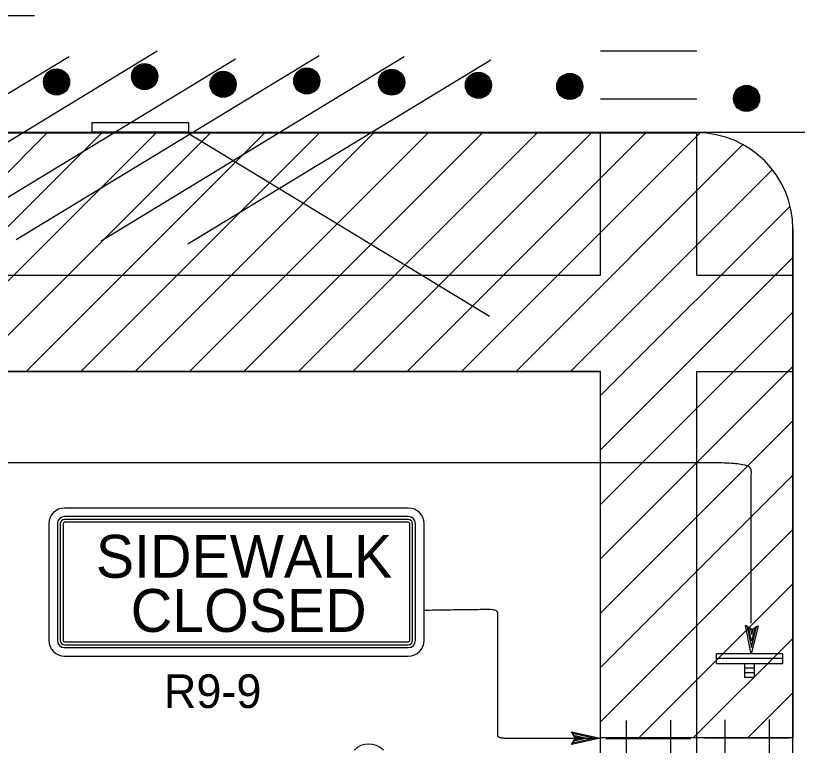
# Model space of a CAD drawing. Extents: x -893 to 867, y -474 to 712.
# Drawn here: x -112.5 to 50, y -3.1 to 148.7 of the extents above; entities that cross this region are included whole.
import ezdxf

# ---------------------------------------------------------------- set-up
doc = ezdxf.new("R2010")
doc.units = 0
for name, color, linetype in [('tcd_PVMT-MARKER', 7, 'Continuous'), ('temp_BARRICADES', 7, 'Continuous'), ('temp_TRAFFIC-CONES', 7, 'Continuous'), ('temp_TRAFFIC-CONTROL', 7, 'Continuous'), ('temp_TRAFFIC-CONTROL-anno', 7, 'Continuous')]:
    doc.layers.add(name, color=color, linetype=linetype)

msp = doc.modelspace()

# ---------------------------------------------------------------- linework, layer by layer
at = {"layer": 'tcd_PVMT-MARKER'}
for p, q in [((-101.43, 140.18), (-164.43, 101.87)), ((-83.12, 141.3), (-146.13, 102.99)), ((-49.4, 140.39), (-112.41, 102.08)), ((-31.76, 140.12), (-94.77, 101.81)), ((29.08, 141.32), (9.08, 141.32)), ((-66.8, 139.7), (-129.81, 101.39)), ((-13.71, 139.49), (-76.72, 101.18)), ((29.08, 131.32), (9.08, 131.32)), ((-308.25, 124.49), (-76.99, 124.49)), ((-272.52, 124.49), (-102.52, 124.49)), ((-144.27, 74.73), (-94.64, 124.36)), ((-138.57, 124.36), (29.08, 124.36)), ((-132.96, 74.73), (-83.33, 124.36)), ((-123.52, 106.79), (-105.96, 124.36)), ((-121.64, 74.73), (-72.02, 124.36)), ((-110.33, 74.73), (-60.7, 124.36)), ((-99.01, 74.73), (-49.39, 124.36)), ((-87.7, 74.73), (-38.08, 124.36)), ((-76.99, 124.49), (-13.98, 86.18)), ((-76.78, 124.51), (154.48, 124.51)), ((-76.39, 74.73), (-26.76, 124.36)), ((-65.07, 74.73), (-15.45, 124.36)), ((-53.76, 74.73), (-4.13, 124.36)), ((-42.45, 74.73), (7.18, 124.36)), ((-31.13, 74.73), (18.49, 124.36)), ((-19.82, 74.73), (29.79, 124.35)), ((9.08, 94.73), (9.08, 124.36)), ((29.08, 94.73), (29.08, 124.36)), ((-8.5, 74.73), (38.67, 121.91)), ((2.81, 74.73), (44.8, 116.72)), ((9.08, 69.69), (48.51, 109.12)), ((49.08, -110.49), (49.08, 104.36)), ((49.08, 104.36), (49.08, -1.53)), ((9.08, 58.38), (49.08, 98.38)), ((-138.57, 94.73), (9.08, 94.73)), ((29.08, 94.73), (49.08, 94.73)), ((29.08, 94.73), (49.08, 94.73)), ((9.08, 47.06), (49.08, 87.06)), ((9.08, 35.75), (49.08, 75.75)), ((-464.11, 74.73), (9.08, 74.73)), ((9.08, 74.73), (-308.57, 74.73)), ((9.08, -97.63), (9.08, 74.73)), ((9.08, -1.53), (9.08, 74.73)), ((29.08, -98.8), (29.08, 74.73)), ((29.08, 74.73), (49.08, 74.73)), ((29.08, 74.73), (49.08, 74.73)), ((9.08, 24.44), (49.08, 64.44)), ((9.08, 13.12), (49.08, 53.12)), ((9.08, 1.81), (49.08, 41.81)), ((17.06, -1.53), (49.08, 30.5)), ((28.37, -1.53), (49.08, 19.18)), ((39.68, -1.53), (49.08, 7.87)), ((49.08, -1.53), (9.08, -1.53))]:
    msp.add_line(p, q, dxfattribs=at)
msp.add_lwpolyline([(-96.62, 126.49), (-76.62, 126.49), (-76.62, 124.49), (-96.62, 124.49)], close=True, dxfattribs=at)
msp.add_arc((29.08, 104.36), 20, 0, 90, dxfattribs=at)
at = {"layer": 'temp_BARRICADES'}
for p, q in [((14.42, 2.11), (14.42, -5.49)), ((23.59, 2.2), (23.59, -5.4)), ((34.94, 2.26), (34.94, -5.34)), ((44.11, 2.34), (44.11, -5.26)), ((48.28, -1.54), (30.69, -1.54)), ((27.76, -1.69), (10.17, -1.69))]:
    msp.add_line(p, q, dxfattribs=at)
at = {"layer": 'temp_TRAFFIC-CONES'}
msp.add_line((-348.69, 148.73), (-108.64, 148.73), dxfattribs=at)
for centre, radius in [((-85.72, 136.05), 2.72), ((-85.72, 136.05), 2.62), ((-85.72, 136.05), 2.56), ((-85.72, 136.05), 2.47), ((-85.72, 136.05), 2.4), ((-85.72, 136.05), 2.33), ((-85.72, 136.05), 2.27), ((-85.72, 136.05), 2.21), ((-85.72, 136.05), 2.15), ((-104.03, 134.93), 2.72), ((-104.03, 134.93), 2.62), ((-104.03, 134.93), 2.56), ((-104.03, 134.93), 2.47), ((-104.03, 134.93), 2.4), ((-104.03, 134.93), 2.33), ((-104.03, 134.93), 2.27), ((-104.03, 134.93), 2.21), ((-104.03, 134.93), 2.15), ((-104.03, 134.93), 2.08), ((-104.03, 134.93), 2.02), ((-104.03, 134.93), 1.96), ((-104.03, 134.93), 1.89), ((-104.03, 134.93), 1.82), ((-104.03, 134.93), 1.78), ((-104.03, 134.93), 1.72), ((-104.03, 134.93), 1.67), ((-104.03, 134.93), 1.62), ((-85.72, 136.05), 2.08), ((-85.72, 136.05), 2.02), ((-85.72, 136.05), 1.96), ((-85.72, 136.05), 1.89), ((-85.72, 136.05), 1.82), ((-85.72, 136.05), 1.78), ((-85.72, 136.05), 1.72), ((-85.72, 136.05), 1.67), ((-85.72, 136.05), 1.62), ((-85.72, 136.05), 1.6), ((-85.72, 136.05), 1.55), ((-85.72, 136.05), 1.51), ((-85.72, 136.05), 1.46), ((-85.72, 136.05), 1.4), ((-85.72, 136.05), 1.4), ((-85.72, 136.05), 1.36), ((-85.72, 136.05), 1.31), ((-85.72, 136.05), 1.25), ((-85.72, 136.05), 1.2), ((-85.72, 136.05), 1.12), ((-85.72, 136.05), 1.07), ((-85.72, 136.05), 0.989), ((-85.72, 136.05), 0.95), ((-85.72, 136.05), 0.896), ((-85.72, 136.05), 0.836), ((-85.72, 136.05), 0.744), ((-85.72, 136.05), 0.659), ((-85.72, 136.05), 0.533), ((-85.72, 136.05), 0.533), ((-69.4, 134.45), 2.72), ((-69.4, 134.45), 2.62), ((-69.4, 134.45), 2.56), ((-69.4, 134.45), 2.47), ((-69.4, 134.45), 2.4), ((-69.4, 134.45), 2.33), ((-69.4, 134.45), 2.27), ((-69.4, 134.45), 2.21), ((-69.4, 134.45), 2.15), ((-69.4, 134.45), 2.08), ((-52, 135.14), 2.72), ((-52, 135.14), 2.62), ((-52, 135.14), 2.56), ((-52, 135.14), 2.47), ((-52, 135.14), 2.4), ((-52, 135.14), 2.33), ((-52, 135.14), 2.27), ((-52, 135.14), 2.21), ((-52, 135.14), 2.15), ((-52, 135.14), 2.08), ((-52, 135.14), 2.02), ((-52, 135.14), 1.96), ((-52, 135.14), 1.89), ((-52, 135.14), 1.82), ((-52, 135.14), 1.78), ((-52, 135.14), 1.72), ((-52, 135.14), 1.67), ((-52, 135.14), 1.62), ((-52, 135.14), 1.6), ((-52, 135.14), 1.55), ((-52, 135.14), 1.51), ((-52, 135.14), 1.46), ((-52, 135.14), 1.4), ((-52, 135.14), 1.4), ((-34.36, 134.88), 2.72), ((-34.36, 134.88), 2.62), ((-34.36, 134.88), 2.56), ((-34.36, 134.88), 2.47), ((-34.36, 134.88), 2.4), ((-34.36, 134.88), 2.33), ((-34.36, 134.88), 2.27), ((-34.36, 134.88), 2.21), ((-34.36, 134.88), 2.15), ((-34.36, 134.88), 2.08), ((-34.36, 134.88), 2.02), ((-34.36, 134.88), 1.96), ((-34.36, 134.88), 1.89), ((-34.36, 134.88), 1.82), ((-34.36, 134.88), 1.78), ((-34.36, 134.88), 1.72), ((-34.36, 134.88), 1.67), ((-16.31, 134.24), 2.72), ((-16.31, 134.24), 2.62), ((-16.31, 134.24), 2.56), ((-16.31, 134.24), 2.47), ((-16.31, 134.24), 2.4), ((-16.31, 134.24), 2.33), ((2.68, 133.99), 2.72), ((2.68, 133.99), 2.62), ((2.68, 133.99), 2.56), ((-104.03, 134.93), 1.6), ((-104.03, 134.93), 1.55), ((-104.03, 134.93), 1.51), ((-104.03, 134.93), 1.46), ((-104.03, 134.93), 1.4), ((-104.03, 134.93), 1.4), ((-104.03, 134.93), 1.36), ((-104.03, 134.93), 1.31), ((-104.03, 134.93), 1.25), ((-104.03, 134.93), 1.2), ((-104.03, 134.93), 1.12), ((-104.03, 134.93), 1.07), ((-104.03, 134.93), 0.989), ((-104.03, 134.93), 0.95), ((-104.03, 134.93), 0.896), ((-104.03, 134.93), 0.836), ((-104.03, 134.93), 0.744), ((-104.03, 134.93), 0.659), ((-104.03, 134.93), 0.533), ((-104.03, 134.93), 0.533), ((-104.03, 134.93), 0.419), ((-104.03, 134.93), 0.345), ((-104.03, 134.93), 0.32), ((-104.03, 134.93), 0.32), ((-104.03, 134.93), 0.242), ((-104.03, 134.93), 0.242), ((-104.03, 134.93), 0.196), ((-104.03, 134.93), 0.196), ((-104.03, 134.93), 0.116), ((-104.03, 134.93), 0.116), ((-85.72, 136.05), 0.419), ((-85.72, 136.05), 0.345), ((-85.72, 136.05), 0.32), ((-85.72, 136.05), 0.32), ((-85.72, 136.05), 0.242), ((-85.72, 136.05), 0.242), ((-85.72, 136.05), 0.196), ((-85.72, 136.05), 0.196), ((-85.72, 136.05), 0.116), ((-85.72, 136.05), 0.116), ((-69.4, 134.45), 2.02), ((-69.4, 134.45), 1.96), ((-69.4, 134.45), 1.89), ((-69.4, 134.45), 1.82), ((-69.4, 134.45), 1.78), ((-69.4, 134.45), 1.72), ((-69.4, 134.45), 1.67), ((-69.4, 134.45), 1.62), ((-69.4, 134.45), 1.6), ((-69.4, 134.45), 1.55), ((-69.4, 134.45), 1.51), ((-69.4, 134.45), 1.46), ((-69.4, 134.45), 1.4), ((-69.4, 134.45), 1.4), ((-69.4, 134.45), 1.36), ((-69.4, 134.45), 1.31), ((-69.4, 134.45), 1.25), ((-69.4, 134.45), 1.2), ((-69.4, 134.45), 1.12), ((-69.4, 134.45), 1.07), ((-69.4, 134.45), 0.989), ((-69.4, 134.45), 0.95), ((-69.4, 134.45), 0.896), ((-69.4, 134.45), 0.836), ((-69.4, 134.45), 0.744), ((-69.4, 134.45), 0.659), ((-69.4, 134.45), 0.533), ((-69.4, 134.45), 0.533), ((-52, 135.14), 1.36), ((-52, 135.14), 1.31), ((-52, 135.14), 1.25), ((-52, 135.14), 1.2), ((-52, 135.14), 1.12), ((-52, 135.14), 1.07), ((-52, 135.14), 0.989), ((-52, 135.14), 0.95), ((-52, 135.14), 0.896), ((-52, 135.14), 0.836), ((-52, 135.14), 0.744), ((-52, 135.14), 0.659), ((-52, 135.14), 0.533), ((-52, 135.14), 0.533), ((-52, 135.14), 0.419), ((-52, 135.14), 0.345), ((-52, 135.14), 0.32), ((-52, 135.14), 0.32), ((-52, 135.14), 0.242), ((-52, 135.14), 0.242), ((-52, 135.14), 0.196), ((-52, 135.14), 0.196), ((-52, 135.14), 0.116), ((-52, 135.14), 0.116), ((-34.36, 134.88), 1.62), ((-34.36, 134.88), 1.6), ((-34.36, 134.88), 1.55), ((-34.36, 134.88), 1.51), ((-34.36, 134.88), 1.46), ((-34.36, 134.88), 1.4), ((-34.36, 134.88), 1.4), ((-34.36, 134.88), 1.36), ((-34.36, 134.88), 1.31), ((-34.36, 134.88), 1.25), ((-34.36, 134.88), 1.2), ((-34.36, 134.88), 1.12), ((-34.36, 134.88), 1.07), ((-34.36, 134.88), 0.989), ((-34.36, 134.88), 0.95), ((-34.36, 134.88), 0.896), ((-34.36, 134.88), 0.836), ((-34.36, 134.88), 0.744), ((-34.36, 134.88), 0.659), ((-34.36, 134.88), 0.533), ((-34.36, 134.88), 0.533), ((-34.36, 134.88), 0.419), ((-34.36, 134.88), 0.345), ((-34.36, 134.88), 0.32), ((-34.36, 134.88), 0.32), ((-34.36, 134.88), 0.242), ((-34.36, 134.88), 0.242), ((-34.36, 134.88), 0.196), ((-34.36, 134.88), 0.196), ((-34.36, 134.88), 0.116), ((-34.36, 134.88), 0.116), ((-16.31, 134.24), 2.27), ((-16.31, 134.24), 2.21), ((-16.31, 134.24), 2.15), ((-16.31, 134.24), 2.08), ((-16.31, 134.24), 2.02), ((-16.31, 134.24), 1.96), ((-16.31, 134.24), 1.89), ((-16.31, 134.24), 1.82), ((-16.31, 134.24), 1.78), ((-16.31, 134.24), 1.72), ((-16.31, 134.24), 1.67), ((-16.31, 134.24), 1.62), ((-16.31, 134.24), 1.6), ((-16.31, 134.24), 1.55), ((-16.31, 134.24), 1.51), ((-16.31, 134.24), 1.46), ((-16.31, 134.24), 1.4), ((-16.31, 134.24), 1.4), ((-16.31, 134.24), 1.36), ((-16.31, 134.24), 1.31), ((-16.31, 134.24), 1.25), ((-16.31, 134.24), 1.2), ((-16.31, 134.24), 1.12), ((-16.31, 134.24), 1.07), ((-16.31, 134.24), 0.989), ((-16.31, 134.24), 0.95), ((-16.31, 134.24), 0.896), ((-16.31, 134.24), 0.836), ((-16.31, 134.24), 0.744), ((2.68, 133.99), 2.47), ((2.68, 133.99), 2.4), ((2.68, 133.99), 2.33), ((2.68, 133.99), 2.27), ((2.68, 133.99), 2.21), ((2.68, 133.99), 2.15), ((2.68, 133.99), 2.08), ((2.68, 133.99), 2.02), ((2.68, 133.99), 1.96), ((2.68, 133.99), 1.89), ((2.68, 133.99), 1.82), ((2.68, 133.99), 1.78), ((2.68, 133.99), 1.72), ((2.68, 133.99), 1.67), ((2.68, 133.99), 1.62), ((2.68, 133.99), 1.6), ((2.68, 133.99), 1.55), ((2.68, 133.99), 1.51), ((2.68, 133.99), 1.46), ((2.68, 133.99), 1.4), ((2.68, 133.99), 1.4), ((2.68, 133.99), 1.36), ((2.68, 133.99), 1.31), ((2.68, 133.99), 1.25), ((2.68, 133.99), 1.2), ((2.68, 133.99), 1.12), ((2.68, 133.99), 1.07), ((2.68, 133.99), 0.989), ((2.68, 133.99), 0.95), ((-69.4, 134.45), 0.419), ((-69.4, 134.45), 0.345), ((-69.4, 134.45), 0.32), ((-69.4, 134.45), 0.32), ((-69.4, 134.45), 0.242), ((-69.4, 134.45), 0.242), ((-69.4, 134.45), 0.196), ((-69.4, 134.45), 0.196), ((-69.4, 134.45), 0.116), ((-69.4, 134.45), 0.116), ((-16.31, 134.24), 0.659), ((-16.31, 134.24), 0.533), ((-16.31, 134.24), 0.533), ((-16.31, 134.24), 0.419), ((-16.31, 134.24), 0.345), ((-16.31, 134.24), 0.32), ((-16.31, 134.24), 0.32), ((-16.31, 134.24), 0.242), ((-16.31, 134.24), 0.242), ((-16.31, 134.24), 0.196), ((-16.31, 134.24), 0.196), ((-16.31, 134.24), 0.116), ((-16.31, 134.24), 0.116), ((2.68, 133.99), 0.896), ((2.68, 133.99), 0.836), ((2.68, 133.99), 0.744), ((2.68, 133.99), 0.659), ((2.68, 133.99), 0.533), ((2.68, 133.99), 0.533), ((2.68, 133.99), 0.419), ((2.68, 133.99), 0.345), ((2.68, 133.99), 0.32), ((2.68, 133.99), 0.32), ((2.68, 133.99), 0.242), ((2.68, 133.99), 0.242), ((2.68, 133.99), 0.196), ((2.68, 133.99), 0.196), ((2.68, 133.99), 0.116), ((2.68, 133.99), 0.116), ((39.44, 131.5), 2.72), ((39.44, 131.5), 2.62), ((39.44, 131.5), 2.56), ((39.44, 131.5), 2.47), ((39.44, 131.5), 2.4), ((39.44, 131.5), 2.33), ((39.44, 131.5), 2.27), ((39.44, 131.5), 2.21), ((39.44, 131.5), 2.15), ((39.44, 131.5), 2.08), ((39.44, 131.5), 2.02), ((39.44, 131.5), 1.96), ((39.44, 131.5), 1.89), ((39.44, 131.5), 1.82), ((39.44, 131.5), 1.78), ((39.44, 131.5), 1.72), ((39.44, 131.5), 1.67), ((39.44, 131.5), 1.62), ((39.44, 131.5), 1.6), ((39.44, 131.5), 1.55), ((39.44, 131.5), 1.51), ((39.44, 131.5), 1.46), ((39.44, 131.5), 1.4), ((39.44, 131.5), 1.4), ((39.44, 131.5), 1.36), ((39.44, 131.5), 1.31), ((39.44, 131.5), 1.25), ((39.44, 131.5), 1.2), ((39.44, 131.5), 1.12), ((39.44, 131.5), 1.07), ((39.44, 131.5), 0.989), ((39.44, 131.5), 0.95), ((39.44, 131.5), 0.896), ((39.44, 131.5), 0.836), ((39.44, 131.5), 0.744), ((39.44, 131.5), 0.659), ((39.44, 131.5), 0.533), ((39.44, 131.5), 0.533), ((39.44, 131.5), 0.419), ((39.44, 131.5), 0.345), ((39.44, 131.5), 0.32), ((39.44, 131.5), 0.32), ((39.44, 131.5), 0.242), ((39.44, 131.5), 0.242), ((39.44, 131.5), 0.196), ((39.44, 131.5), 0.196), ((39.44, 131.5), 0.116), ((39.44, 131.5), 0.116)]:
    msp.add_circle(centre, radius, dxfattribs=at)
at = {"layer": 'temp_TRAFFIC-CONTROL'}
for p, q in [((33.18, 13.99), (33.18, 15.96)), ((46.95, 15.96), (33.18, 15.96)), ((46.95, 14.98), (33.18, 14.98)), ((46.95, 13.99), (46.95, 15.96)), ((33.18, 13.99), (46.95, 13.99)), ((39.08, 13.01), (39.08, 13.99)), ((39.08, 11.04), (39.08, 13.01)), ((41.05, 13.01), (39.08, 13.01)), ((40.07, 13.99), (40.07, 13.99)), ((41.05, 13.99), (41.05, 13.01)), ((41.05, 13.01), (41.05, 11.04)), ((41.05, 12.02), (39.08, 12.02)), ((41.05, 11.04), (39.08, 11.04))]:
    msp.add_line(p, q, dxfattribs=at)
for points in [[(-30.89, 46.3), (-102.36, 46.3)], [(-30.89, 44.52), (-102.36, 44.52)], [(-30.89, 43.92), (-102.36, 43.92)], [(-105.63, 43.03), (-105.63, 18.76)], [(-103.85, 43.03), (-103.85, 18.76)], [(-103.25, 43.03), (-103.25, 18.76)], [(-102.66, 43.03), (-102.66, 18.76)], [(-30.89, 43.33), (-102.36, 43.33)], [(-30.59, 18.76), (-30.59, 43.03)], [(-30, 18.76), (-30, 43.03)], [(-29.4, 18.76), (-29.4, 43.03)], [(-27.62, 18.76), (-27.62, 43.03)], [(-102.36, 18.46), (-30.89, 18.46)], [(-102.36, 17.87), (-30.89, 17.87)], [(-102.36, 17.27), (-30.89, 17.27)], [(-102.36, 15.49), (-30.89, 15.49)]]:
    msp.add_lwpolyline(points, dxfattribs=at)
for centre, radius, start, end in [((-102.36, 43.03), 3.27, 90, 180), ((-30.89, 43.03), 3.27, 0, 90), ((-102.36, 43.03), 1.49, 90, 180), ((-102.36, 43.03), 0.892, 90, 180), ((-30.89, 43.03), 1.49, 0, 90), ((-30.89, 43.03), 0.892, 0, 90), ((-102.36, 43.03), 0.297, 90, 180), ((-102.36, 43.03), 0.297, 90, 180), ((-30.89, 43.03), 0.297, 0, 90), ((-30.89, 43.03), 0.297, 0, 90), ((-102.36, 18.76), 3.27, 180, 270), ((-102.36, 18.76), 1.49, 180, 270), ((-102.36, 18.76), 0.892, 180, 270), ((-102.36, 18.76), 0.297, 180, 270), ((-102.36, 18.76), 0.297, 180, 270), ((-30.89, 18.76), 0.297, 270, 360), ((-30.89, 18.76), 0.297, 270, 360), ((-30.89, 18.76), 0.892, 270, 360), ((-30.89, 18.76), 1.49, 270, 360), ((-30.89, 18.76), 3.27, 270, 360), ((-39.13, -7.11), 4.32, 45, 135)]:
    msp.add_arc(centre, radius, start, end, dxfattribs=at)
at = {"layer": 'temp_TRAFFIC-CONTROL-anno'}
for points in [[(41.87, 21.79), (40.42, 15.91), (39.24, 21.85), (39.59, 21.63), (40.44, 17.28), (41.52, 21.59), (41.16, 21.39), (40.48, 18.63), (39.93, 21.41), (40.27, 21.19), (40.51, 19.99), (40.81, 21.19), (40.53, 21.03), (39.24, 21.85), (40.53, 21.03)], [(3.07, -0.27), (8.97, -1.59), (3.07, -2.9), (3.28, -2.55), (7.6, -1.59), (3.28, -0.62), (3.48, -0.97), (6.25, -1.58), (3.49, -2.2), (3.7, -1.85), (4.89, -1.58), (3.69, -1.32), (3.85, -1.59), (3.07, -2.9), (3.85, -1.59)]]:
    msp.add_lwpolyline(points, close=True, dxfattribs=at)
for points in [[(40.42, 22.35), (40.42, 34.72), (40.42, 44.43), (40.42, 47.92), (40.42, 52.77), (40.42, 55.68), (25.69, 55.68), (3.19, 55.68), (-68.57, 55.68), (-143.35, 55.68)], [(-27.71, 25.07), (-15.65, 25.25), (-12.38, 25.25), (-12.38, 23.77), (-12.38, 22.2), (-12.38, 4.68), (-12.38, -0.45), (-12.38, -1.59), (-6.97, -1.59), (0.01, -1.59), (8.97, -1.59)]]:
    msp.add_open_spline(points, degree=2, dxfattribs=at)

# ---------------------------------------------------------------- texts
at = {"layer": 'temp_TRAFFIC-CONTROL'}
for s, height, p in [('SIDEWALK', 8.92, (-95.86, 31.8)), ('CLOSED', 8.92, (-88.61, 20.53)), ('R9-9', 7, (-81.72, 4.7))]:
    msp.add_text(s, height=height, dxfattribs=at).set_placement(p)

doc.saveas('drawing.dxf')
